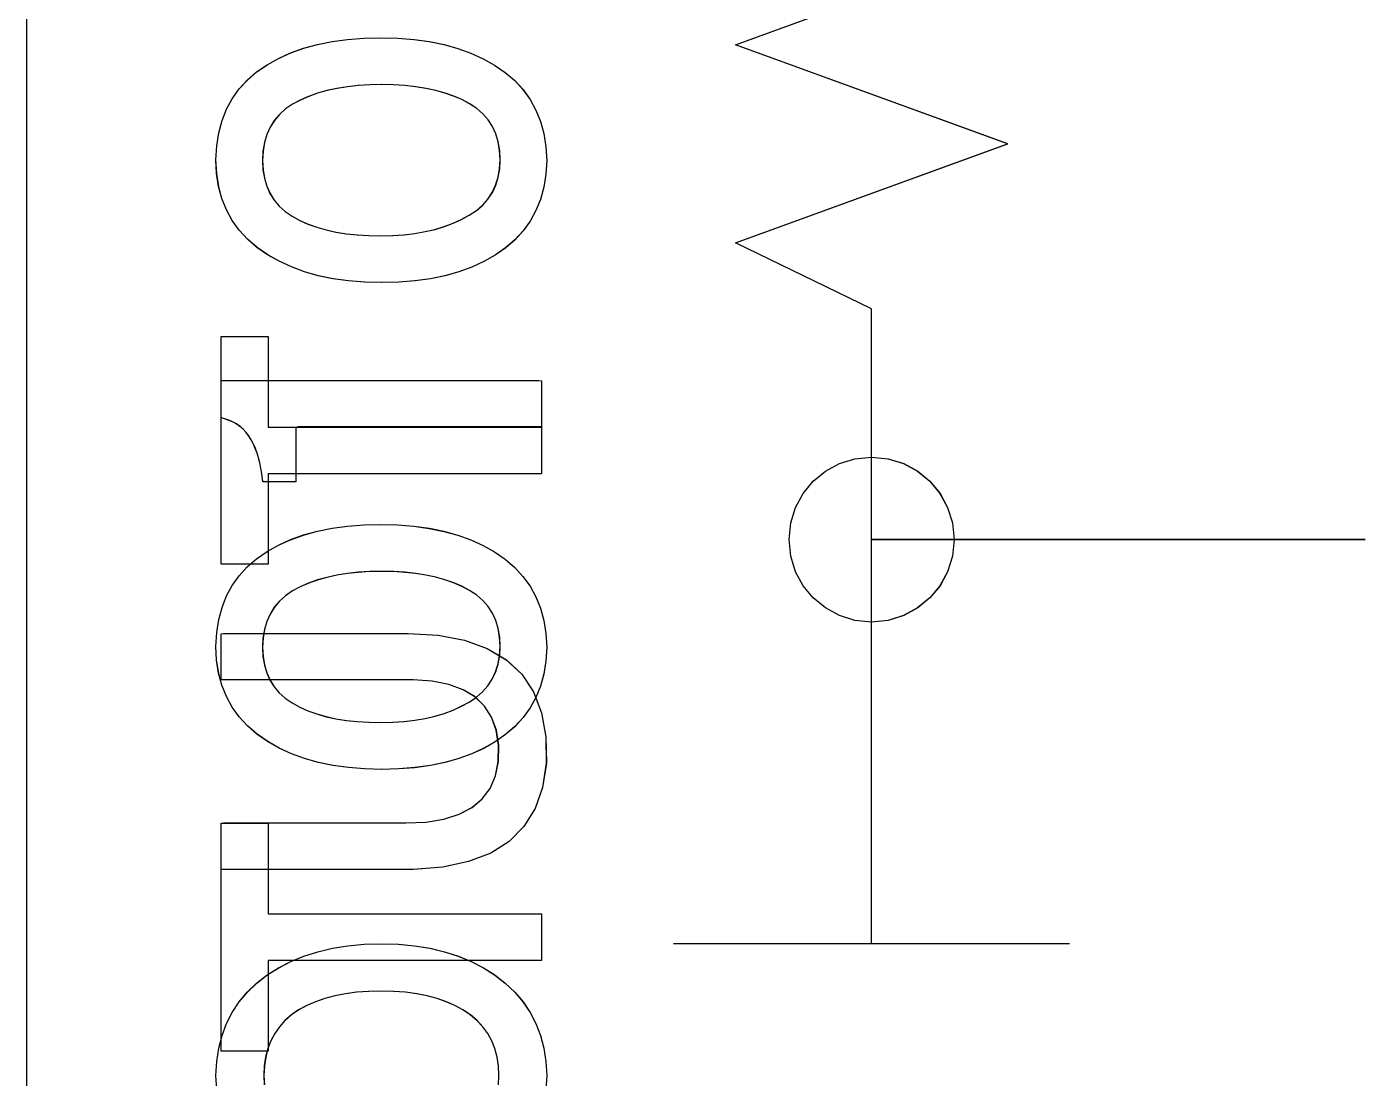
# Model space of a CAD drawing. Extents: x 1 to 47.7, y 0.2 to 35.
# Drawn here: x 36.2985 to 36.7042, y 3.276 to 3.5947 of the extents above; entities that cross this region are included whole.
import ezdxf

# ---------------------------------------------------------------- set-up
doc = ezdxf.new("R2010")
doc.units = 0
doc.header["$MEASUREMENT"] = 0
for name, color, linetype in [('7_2___8__INDEPENDENT_INPUT', 7, 'CONTINUOUS'), ('7_3___8__OPTOISO_INDEPENDE', 7, 'CONTINUOUS'), ('7_4___24__OPTOISO_INDEPEND', 7, 'CONTINUOUS'), ('7_5___8__INDEPENDENT_INPUT', 7, 'CONTINUOUS'), ('7_6____8__INDEPENDENT_INPU', 7, 'CONTINUOUS'), ('7_7____8__OPTOISO_INDEPEND', 7, 'CONTINUOUS'), ('7_8____8__OPTOISO_INDEPEND', 7, 'CONTINUOUS'), ('8_0_____DWG', 7, 'CONTINUOUS')]:
    doc.layers.add(name, color=color, linetype=linetype)

msp = doc.modelspace()

# ---------------------------------------------------------------- linework, layer by layer
at = {"layer": '7_2___8__INDEPENDENT_INPUT'}
for points in [[(36.45455, 3.47347), (36.4517, 3.47347), (36.44411, 3.47347), (36.43325, 3.47347), (36.42057, 3.47347), (36.40752, 3.47347), (36.39557, 3.47347), (36.38616, 3.47347), (36.38076, 3.47347), (36.38002, 3.4733), (36.38002, 3.47209), (36.38002, 3.46999), (36.38002, 3.46731), (36.38002, 3.46439), (36.38002, 3.46154), (36.38002, 3.45911), (36.38002, 3.45741), (36.38002, 3.45677), (36.37963, 3.45677), (36.37861, 3.45677), (36.37715, 3.45677), (36.37544, 3.45677), (36.37369, 3.45677), (36.37208, 3.45677), (36.37081, 3.45677), (36.37008, 3.45677), (36.36991, 3.45764), (36.36971, 3.45933), (36.36945, 3.46096), (36.36913, 3.46253), (36.36874, 3.46405), (36.36828, 3.4655), (36.36776, 3.4669), (36.36717, 3.46824), (36.36652, 3.46952), (36.36582, 3.4707), (36.36501, 3.47178), (36.36411, 3.47275), (36.36311, 3.47361), (36.362, 3.47436), (36.3608, 3.47501), (36.3595, 3.47555), (36.3581, 3.47598), (36.35737, 3.47627), (36.35737, 3.4771), (36.35737, 3.47854), (36.35737, 3.48036), (36.35737, 3.48236), (36.35737, 3.4843), (36.35737, 3.48597), (36.35737, 3.48713), (36.35737, 3.48756), (36.36109, 3.48756), (36.37098, 3.48756), (36.38514, 3.48756), (36.40168, 3.48756), (36.41869, 3.48756), (36.43427, 3.48756), (36.44654, 3.48756), (36.45358, 3.48756), (36.45455, 3.48742), (36.45455, 3.4864), (36.45455, 3.48462), (36.45455, 3.48236), (36.45455, 3.4799), (36.45455, 3.4775), (36.45455, 3.47544), (36.45455, 3.47401)], [(36.40579, 3.44389), (36.41094, 3.44376), (36.41584, 3.44337), (36.42051, 3.44272), (36.42494, 3.44181), (36.42914, 3.44064), (36.43309, 3.4392), (36.43681, 3.43751), (36.44029, 3.43556), (36.44352, 3.43335), (36.4464, 3.43087), (36.4489, 3.42815), (36.45104, 3.42519), (36.4528, 3.42197), (36.45419, 3.41851), (36.4552, 3.4148), (36.45584, 3.41084), (36.45611, 3.40663), (36.45584, 3.40247), (36.45521, 3.39856), (36.4542, 3.39489), (36.45283, 3.39146), (36.45108, 3.38827), (36.44897, 3.38533), (36.44649, 3.38263), (36.44364, 3.38018), (36.44045, 3.37797), (36.43703, 3.37602), (36.43335, 3.37433), (36.42943, 3.37289), (36.42526, 3.37172), (36.42083, 3.37081), (36.41616, 3.37016), (36.41123, 3.36977), (36.40606, 3.36964), (36.4009, 3.36977), (36.39598, 3.37017), (36.3913, 3.37083), (36.38686, 3.37175), (36.38266, 3.37294), (36.3787, 3.37439), (36.37498, 3.3761), (36.3715, 3.37808), (36.36826, 3.38032), (36.36537, 3.3828), (36.36286, 3.38552), (36.36073, 3.38849), (36.35899, 3.39169), (36.35762, 3.39513), (36.35664, 3.39881), (36.35603, 3.40274), (36.35581, 3.4069), (36.35606, 3.4111), (36.35667, 3.41505), (36.35766, 3.41875), (36.35902, 3.4222), (36.36075, 3.4254), (36.36285, 3.42835), (36.36531, 3.43105), (36.36815, 3.43349), (36.37134, 3.43568), (36.37478, 3.4376), (36.37846, 3.43927), (36.3824, 3.44068), (36.38658, 3.44184), (36.39101, 3.44273), (36.39569, 3.44337), (36.40061, 3.44376)], [(36.40606, 3.42966), (36.40244, 3.42959), (36.39898, 3.42937), (36.39566, 3.42901), (36.3925, 3.4285), (36.38949, 3.42784), (36.38664, 3.42704), (36.38394, 3.42609), (36.38139, 3.425), (36.37901, 3.42374), (36.3769, 3.42228), (36.37507, 3.42062), (36.37352, 3.41877), (36.37225, 3.41673), (36.37125, 3.41449), (36.37053, 3.41207), (36.37008, 3.40944), (36.36991, 3.40663), (36.37008, 3.40386), (36.37052, 3.40128), (36.37123, 3.39889), (36.37222, 3.39669), (36.37348, 3.39468), (36.37501, 3.39286), (36.37681, 3.39123), (36.37889, 3.38978), (36.38122, 3.38852), (36.38372, 3.3874), (36.38638, 3.38644), (36.38921, 3.38563), (36.3922, 3.38497), (36.39535, 3.38446), (36.39867, 3.38411), (36.40215, 3.38391), (36.40579, 3.38387), (36.40939, 3.38395), (36.41283, 3.38418), (36.41612, 3.38456), (36.41925, 3.38509), (36.42223, 3.38578), (36.42504, 3.38662), (36.42771, 3.38762), (36.43022, 3.38876), (36.4326, 3.39005), (36.43478, 3.39151), (36.43667, 3.39315), (36.43827, 3.39498), (36.43959, 3.39699), (36.44063, 3.39919), (36.44137, 3.40158), (36.44183, 3.40415), (36.442, 3.4069), (36.44183, 3.40971), (36.44138, 3.41233), (36.44064, 3.41475), (36.43963, 3.41697), (36.43833, 3.41899), (36.43674, 3.42082), (36.43488, 3.42245), (36.43273, 3.42389), (36.43037, 3.42512), (36.42789, 3.42618), (36.42525, 3.42711), (36.42245, 3.42789), (36.41949, 3.42852), (36.41637, 3.42902), (36.4131, 3.42938), (36.40966, 3.42959)]]:
    msp.add_lwpolyline(points, close=True, dxfattribs=at)
for points in [[(36.55459, 3.3168), (36.55459, 3.4393), (36.70423, 3.4393)], [(36.37161, 3.32582), (36.45455, 3.32582), (36.45455, 3.31173), (36.37161, 3.31173), (36.37161, 3.28426), (36.35737, 3.28426), (36.35737, 3.35331), (36.37161, 3.35331), (36.37161, 3.32582)], [(36.4946, 3.3168), (36.61459, 3.3168)]]:
    msp.add_lwpolyline(points, dxfattribs=at)
at = {"layer": '7_3___8__OPTOISO_INDEPENDE'}
for points in [[(36.45455, 3.47347), (36.4517, 3.47347), (36.44411, 3.47347), (36.43325, 3.47347), (36.42057, 3.47347), (36.40752, 3.47347), (36.39557, 3.47347), (36.38616, 3.47347), (36.38076, 3.47347), (36.38002, 3.4733), (36.38002, 3.47209), (36.38002, 3.46999), (36.38002, 3.46731), (36.38002, 3.46439), (36.38002, 3.46154), (36.38002, 3.45911), (36.38002, 3.45741), (36.38002, 3.45677), (36.37963, 3.45677), (36.37861, 3.45677), (36.37715, 3.45677), (36.37544, 3.45677), (36.37369, 3.45677), (36.37208, 3.45677), (36.37081, 3.45677), (36.37008, 3.45677), (36.36991, 3.45764), (36.36971, 3.45933), (36.36945, 3.46096), (36.36913, 3.46253), (36.36874, 3.46405), (36.36828, 3.4655), (36.36776, 3.4669), (36.36717, 3.46824), (36.36652, 3.46952), (36.36582, 3.4707), (36.36501, 3.47178), (36.36411, 3.47275), (36.36311, 3.47361), (36.362, 3.47436), (36.3608, 3.47501), (36.3595, 3.47555), (36.3581, 3.47598), (36.35737, 3.47627), (36.35737, 3.4771), (36.35737, 3.47854), (36.35737, 3.48036), (36.35737, 3.48236), (36.35737, 3.4843), (36.35737, 3.48597), (36.35737, 3.48713), (36.35737, 3.48756), (36.36109, 3.48756), (36.37098, 3.48756), (36.38514, 3.48756), (36.40168, 3.48756), (36.41869, 3.48756), (36.43427, 3.48756), (36.44654, 3.48756), (36.45358, 3.48756), (36.45455, 3.48742), (36.45455, 3.4864), (36.45455, 3.48462), (36.45455, 3.48236), (36.45455, 3.4799), (36.45455, 3.4775), (36.45455, 3.47544), (36.45455, 3.47401)], [(36.40579, 3.44389), (36.41094, 3.44376), (36.41584, 3.44337), (36.42051, 3.44272), (36.42494, 3.44181), (36.42914, 3.44064), (36.43309, 3.4392), (36.43681, 3.43751), (36.44029, 3.43556), (36.44352, 3.43335), (36.4464, 3.43087), (36.4489, 3.42815), (36.45104, 3.42519), (36.4528, 3.42197), (36.45419, 3.41851), (36.4552, 3.4148), (36.45584, 3.41084), (36.45611, 3.40663), (36.45584, 3.40247), (36.45521, 3.39856), (36.4542, 3.39489), (36.45283, 3.39146), (36.45108, 3.38827), (36.44897, 3.38533), (36.44649, 3.38263), (36.44364, 3.38018), (36.44045, 3.37797), (36.43703, 3.37602), (36.43335, 3.37433), (36.42943, 3.37289), (36.42526, 3.37172), (36.42083, 3.37081), (36.41616, 3.37016), (36.41123, 3.36977), (36.40606, 3.36964), (36.4009, 3.36977), (36.39598, 3.37017), (36.3913, 3.37083), (36.38686, 3.37175), (36.38266, 3.37294), (36.3787, 3.37439), (36.37498, 3.3761), (36.3715, 3.37808), (36.36826, 3.38032), (36.36537, 3.3828), (36.36286, 3.38552), (36.36073, 3.38849), (36.35899, 3.39169), (36.35762, 3.39513), (36.35664, 3.39881), (36.35603, 3.40274), (36.35581, 3.4069), (36.35606, 3.4111), (36.35667, 3.41505), (36.35766, 3.41875), (36.35902, 3.4222), (36.36075, 3.4254), (36.36285, 3.42835), (36.36531, 3.43105), (36.36815, 3.43349), (36.37134, 3.43568), (36.37478, 3.4376), (36.37846, 3.43927), (36.3824, 3.44068), (36.38658, 3.44184), (36.39101, 3.44273), (36.39569, 3.44337), (36.40061, 3.44376)], [(36.40606, 3.42966), (36.40244, 3.42959), (36.39898, 3.42937), (36.39566, 3.42901), (36.3925, 3.4285), (36.38949, 3.42784), (36.38664, 3.42704), (36.38394, 3.42609), (36.38139, 3.425), (36.37901, 3.42374), (36.3769, 3.42228), (36.37507, 3.42062), (36.37352, 3.41877), (36.37225, 3.41673), (36.37125, 3.41449), (36.37053, 3.41207), (36.37008, 3.40944), (36.36991, 3.40663), (36.37008, 3.40386), (36.37052, 3.40128), (36.37123, 3.39889), (36.37222, 3.39669), (36.37348, 3.39468), (36.37501, 3.39286), (36.37681, 3.39123), (36.37889, 3.38978), (36.38122, 3.38852), (36.38372, 3.3874), (36.38638, 3.38644), (36.38921, 3.38563), (36.3922, 3.38497), (36.39535, 3.38446), (36.39867, 3.38411), (36.40215, 3.38391), (36.40579, 3.38387), (36.40939, 3.38395), (36.41283, 3.38418), (36.41612, 3.38456), (36.41925, 3.38509), (36.42223, 3.38578), (36.42504, 3.38662), (36.42771, 3.38762), (36.43022, 3.38876), (36.4326, 3.39005), (36.43478, 3.39151), (36.43667, 3.39315), (36.43827, 3.39498), (36.43959, 3.39699), (36.44063, 3.39919), (36.44137, 3.40158), (36.44183, 3.40415), (36.442, 3.4069), (36.44183, 3.40971), (36.44138, 3.41233), (36.44064, 3.41475), (36.43963, 3.41697), (36.43833, 3.41899), (36.43674, 3.42082), (36.43488, 3.42245), (36.43273, 3.42389), (36.43037, 3.42512), (36.42789, 3.42618), (36.42525, 3.42711), (36.42245, 3.42789), (36.41949, 3.42852), (36.41637, 3.42902), (36.4131, 3.42938), (36.40966, 3.42959)]]:
    msp.add_lwpolyline(points, close=True, dxfattribs=at)
for points in [[(36.55459, 3.3168), (36.55459, 3.4393), (36.70423, 3.4393)], [(36.37161, 3.32582), (36.45455, 3.32582), (36.45455, 3.31173), (36.37161, 3.31173), (36.37161, 3.28426), (36.35737, 3.28426), (36.35737, 3.35331), (36.37161, 3.35331), (36.37161, 3.32582)], [(36.4946, 3.3168), (36.61459, 3.3168)]]:
    msp.add_lwpolyline(points, dxfattribs=at)
at = {"layer": '7_4___24__OPTOISO_INDEPEND'}
for points in [[(36.45454, 3.47346), (36.45168, 3.47346), (36.4441, 3.47346), (36.43324, 3.47346), (36.42055, 3.47346), (36.40751, 3.47346), (36.39555, 3.47346), (36.38615, 3.47346), (36.38075, 3.47346), (36.38, 3.47329), (36.38, 3.47208), (36.38, 3.46997), (36.38, 3.4673), (36.38, 3.46437), (36.38, 3.46153), (36.38, 3.4591), (36.38, 3.4574), (36.38, 3.45676), (36.37962, 3.45676), (36.3786, 3.45676), (36.37714, 3.45676), (36.37543, 3.45676), (36.37367, 3.45676), (36.37206, 3.45676), (36.3708, 3.45676), (36.37007, 3.45676), (36.3699, 3.45763), (36.3697, 3.45932), (36.36944, 3.46095), (36.36912, 3.46252), (36.36872, 3.46403), (36.36827, 3.46549), (36.36775, 3.46689), (36.36716, 3.46823), (36.36651, 3.46951), (36.3658, 3.47069), (36.365, 3.47177), (36.3641, 3.47273), (36.36309, 3.47359), (36.36199, 3.47435), (36.36079, 3.47499), (36.35949, 3.47553), (36.35809, 3.47597), (36.35735, 3.47626), (36.35735, 3.47708), (36.35735, 3.47852), (36.35735, 3.48035), (36.35735, 3.48235), (36.35735, 3.48429), (36.35735, 3.48595), (36.35735, 3.48711), (36.35735, 3.48755), (36.36107, 3.48755), (36.37096, 3.48755), (36.38513, 3.48755), (36.40166, 3.48755), (36.41867, 3.48755), (36.43426, 3.48755), (36.44652, 3.48755), (36.45357, 3.48755), (36.45454, 3.48741), (36.45454, 3.48639), (36.45454, 3.48461), (36.45454, 3.48235), (36.45454, 3.47988), (36.45454, 3.47748), (36.45454, 3.47543), (36.45454, 3.474)], [(36.40578, 3.44387), (36.41092, 3.44374), (36.41583, 3.44335), (36.4205, 3.4427), (36.42493, 3.44179), (36.42912, 3.44062), (36.43308, 3.43919), (36.43679, 3.4375), (36.44027, 3.43555), (36.4435, 3.43333), (36.44638, 3.43086), (36.44889, 3.42814), (36.45103, 3.42517), (36.45279, 3.42196), (36.45417, 3.41849), (36.45519, 3.41478), (36.45583, 3.41082), (36.4561, 3.40662), (36.45583, 3.40246), (36.45519, 3.39854), (36.45419, 3.39487), (36.45281, 3.39144), (36.45107, 3.38825), (36.44896, 3.38531), (36.44647, 3.38261), (36.44362, 3.38016), (36.44044, 3.37796), (36.43702, 3.376), (36.43334, 3.37431), (36.42942, 3.37288), (36.42524, 3.37171), (36.42082, 3.3708), (36.41615, 3.37015), (36.41122, 3.36976), (36.40605, 3.36963), (36.40089, 3.36976), (36.39597, 3.37016), (36.39129, 3.37081), (36.38685, 3.37174), (36.38264, 3.37292), (36.37868, 3.37437), (36.37496, 3.37609), (36.37148, 3.37806), (36.36825, 3.3803), (36.36536, 3.38279), (36.36285, 3.38551), (36.36072, 3.38847), (36.35897, 3.39168), (36.35761, 3.39512), (36.35662, 3.3988), (36.35602, 3.40272), (36.35579, 3.40689), (36.35604, 3.41109), (36.35666, 3.41504), (36.35765, 3.41874), (36.35901, 3.42219), (36.36073, 3.42539), (36.36283, 3.42834), (36.3653, 3.43103), (36.36814, 3.43348), (36.37132, 3.43567), (36.37476, 3.43759), (36.37845, 3.43926), (36.38238, 3.44067), (36.38657, 3.44182), (36.391, 3.44272), (36.39567, 3.44336), (36.4006, 3.44375)], [(36.40605, 3.42965), (36.40243, 3.42957), (36.39896, 3.42936), (36.39565, 3.42899), (36.39249, 3.42848), (36.38948, 3.42783), (36.38663, 3.42703), (36.38392, 3.42608), (36.38137, 3.42499), (36.379, 3.42373), (36.37689, 3.42226), (36.37506, 3.42061), (36.37351, 3.41876), (36.37223, 3.41672), (36.37123, 3.41448), (36.37051, 3.41205), (36.37007, 3.40943), (36.3699, 3.40662), (36.37007, 3.40385), (36.3705, 3.40127), (36.37122, 3.39888), (36.3722, 3.39668), (36.37346, 3.39467), (36.37499, 3.39285), (36.3768, 3.39121), (36.37888, 3.38977), (36.38121, 3.3885), (36.38371, 3.38739), (36.38637, 3.38642), (36.3892, 3.38561), (36.39218, 3.38495), (36.39534, 3.38445), (36.39865, 3.3841), (36.40213, 3.3839), (36.40578, 3.38386), (36.40937, 3.38393), (36.41282, 3.38416), (36.4161, 3.38455), (36.41924, 3.38508), (36.42221, 3.38577), (36.42503, 3.38661), (36.42769, 3.3876), (36.4302, 3.38875), (36.43259, 3.39004), (36.43477, 3.3915), (36.43666, 3.39314), (36.43826, 3.39497), (36.43958, 3.39698), (36.44061, 3.39918), (36.44136, 3.40156), (36.44182, 3.40413), (36.44199, 3.40689), (36.44182, 3.4097), (36.44137, 3.41231), (36.44063, 3.41473), (36.43961, 3.41695), (36.43831, 3.41898), (36.43673, 3.42081), (36.43486, 3.42244), (36.43271, 3.42388), (36.43035, 3.42511), (36.42788, 3.42617), (36.42524, 3.42709), (36.42244, 3.42787), (36.41948, 3.42851), (36.41636, 3.42901), (36.41308, 3.42936), (36.40964, 3.42958)]]:
    msp.add_lwpolyline(points, close=True, dxfattribs=at)
for points in [[(36.55458, 3.3168), (36.55458, 3.4393), (36.70423, 3.4393)], [(36.3716, 3.32581), (36.45454, 3.32581), (36.45454, 3.31171), (36.3716, 3.31171), (36.3716, 3.28425), (36.35735, 3.28425), (36.35735, 3.3533), (36.3716, 3.3533), (36.3716, 3.32581)], [(36.49459, 3.3168), (36.61458, 3.3168)]]:
    msp.add_lwpolyline(points, dxfattribs=at)
at = {"layer": '7_5___8__INDEPENDENT_INPUT'}
for points in [[(36.70424, 3.4393), (36.55457, 3.4393), (36.55457, 3.50927), (36.51333, 3.52928), (36.59583, 3.5593), (36.51333, 3.58931), (36.59583, 3.61933), (36.51333, 3.64934), (36.59583, 3.67936), (36.55457, 3.69936), (36.55457, 3.73929), (36.70424, 3.73929)], [(36.3716, 3.47336), (36.45454, 3.47336), (36.45454, 3.45927), (36.3716, 3.45927), (36.3716, 3.4318), (36.35735, 3.4318), (36.35735, 3.50085), (36.3716, 3.50085), (36.3716, 3.47336)], [(36.55457, 3.31688), (36.55457, 3.4393), (36.70424, 3.4393)], [(36.35604, 3.27261), (36.35579, 3.27684), (36.35604, 3.2811), (36.35666, 3.28515), (36.35765, 3.28897), (36.35901, 3.29258), (36.36073, 3.29597), (36.36283, 3.29915), (36.3653, 3.3021), (36.36814, 3.30484), (36.37134, 3.30733), (36.3748, 3.30951), (36.37851, 3.31141), (36.38247, 3.31303), (36.38667, 3.31435), (36.39111, 3.31539), (36.3958, 3.31614), (36.40073, 3.3166), (36.40591, 3.31677), (36.41109, 3.3166), (36.41601, 3.31614), (36.42068, 3.31539), (36.42511, 3.31435), (36.42928, 3.31303), (36.43321, 3.31141), (36.43688, 3.30951), (36.4403, 3.30733), (36.4435, 3.30484), (36.44638, 3.3021), (36.44889, 3.29915), (36.45103, 3.29597), (36.45279, 3.29258), (36.45417, 3.28897), (36.45519, 3.28515), (36.45583, 3.2811), (36.4561, 3.27684), (36.45583, 3.27261)], [(36.49457, 3.31687), (36.61458, 3.31687)], [(36.44145, 3.27401), (36.44158, 3.27684), (36.44145, 3.27973), (36.44104, 3.28244), (36.44037, 3.28499), (36.43942, 3.28736), (36.4382, 3.28957), (36.43671, 3.29161), (36.43495, 3.29348), (36.43292, 3.29518), (36.43067, 3.2967), (36.42825, 3.29804), (36.42564, 3.2992), (36.42284, 3.30018), (36.41984, 3.30098), (36.41665, 3.30161), (36.41326, 3.30205), (36.40968, 3.30232), (36.40591, 3.30241), (36.40209, 3.30232), (36.39847, 3.30205), (36.39505, 3.30161), (36.39182, 3.30098), (36.3888, 3.30018), (36.38596, 3.2992), (36.38333, 3.29804), (36.38089, 3.2967), (36.37868, 3.29518), (36.37674, 3.29348), (36.37506, 3.29161), (36.37363, 3.28957), (36.37246, 3.28736), (36.37154, 3.28499), (36.37087, 3.28244), (36.37046, 3.27973), (36.37031, 3.27684), (36.37046, 3.27401)]]:
    msp.add_lwpolyline(points, dxfattribs=at)
for points in [[(36.40578, 3.59143), (36.41092, 3.5913), (36.41583, 3.59091), (36.4205, 3.59026), (36.42493, 3.58935), (36.42912, 3.58818), (36.43308, 3.58675), (36.43679, 3.58506), (36.44027, 3.5831), (36.4435, 3.58089), (36.44638, 3.57841), (36.44889, 3.57569), (36.45103, 3.57273), (36.45279, 3.56951), (36.45417, 3.56605), (36.45519, 3.56234), (36.45583, 3.55838), (36.4561, 3.55417), (36.45583, 3.55001), (36.45519, 3.5461), (36.45419, 3.54243), (36.45281, 3.539), (36.45107, 3.53582), (36.44896, 3.53287), (36.44647, 3.53018), (36.44362, 3.52772), (36.44044, 3.52551), (36.43702, 3.52356), (36.43334, 3.52187), (36.42942, 3.52044), (36.42524, 3.51927), (36.42082, 3.51836), (36.41615, 3.51771), (36.41122, 3.51731), (36.40605, 3.51718), (36.40089, 3.51732), (36.39597, 3.51771), (36.39129, 3.51837), (36.38685, 3.51929), (36.38264, 3.52048), (36.37868, 3.52193), (36.37496, 3.52364), (36.37148, 3.52562), (36.36825, 3.52786), (36.36536, 3.53034), (36.36285, 3.53307), (36.36072, 3.53603), (36.35897, 3.53923), (36.35761, 3.54267), (36.35662, 3.54636), (36.35602, 3.55028), (36.35579, 3.55444), (36.35604, 3.55865), (36.35666, 3.5626), (36.35765, 3.5663), (36.35901, 3.56975), (36.36073, 3.57294), (36.36283, 3.57589), (36.3653, 3.57859), (36.36814, 3.58104), (36.37132, 3.58322), (36.37476, 3.58515), (36.37845, 3.58681), (36.38238, 3.58822), (36.38657, 3.58938), (36.391, 3.59028), (36.39567, 3.59092), (36.4006, 3.5913)], [(36.40605, 3.5772), (36.40243, 3.57713), (36.39896, 3.57691), (36.39565, 3.57655), (36.39249, 3.57604), (36.38948, 3.57538), (36.38663, 3.57458), (36.38392, 3.57364), (36.38137, 3.57254), (36.379, 3.57128), (36.37689, 3.56982), (36.37506, 3.56816), (36.37351, 3.56631), (36.37223, 3.56427), (36.37123, 3.56204), (36.37051, 3.55961), (36.37007, 3.55699), (36.3699, 3.55417), (36.37007, 3.5514), (36.3705, 3.54883), (36.37122, 3.54644), (36.3722, 3.54424), (36.37346, 3.54222), (36.37499, 3.5404), (36.3768, 3.53877), (36.37888, 3.53733), (36.38121, 3.53606), (36.38371, 3.53494), (36.38637, 3.53398), (36.3892, 3.53317), (36.39218, 3.53251), (36.39534, 3.53201), (36.39865, 3.53165), (36.40213, 3.53146), (36.40578, 3.53141), (36.40937, 3.53149), (36.41282, 3.53172), (36.4161, 3.5321), (36.41924, 3.53264), (36.42221, 3.53332), (36.42503, 3.53417), (36.42769, 3.53516), (36.4302, 3.5363), (36.43259, 3.53759), (36.43477, 3.53905), (36.43666, 3.54069), (36.43826, 3.54252), (36.43958, 3.54454), (36.44061, 3.54673), (36.44136, 3.54912), (36.44182, 3.55169), (36.44199, 3.55444), (36.44182, 3.55726), (36.44137, 3.55987), (36.44063, 3.56229), (36.43961, 3.56451), (36.43831, 3.56653), (36.43673, 3.56836), (36.43486, 3.57), (36.43271, 3.57143), (36.43035, 3.57266), (36.42788, 3.57373), (36.42524, 3.57465), (36.42244, 3.57543), (36.41948, 3.57607), (36.41636, 3.57656), (36.41308, 3.57692), (36.40964, 3.57713)], [(36.55456, 3.4643), (36.5596, 3.46379), (36.5643, 3.46233), (36.56855, 3.46003), (36.57225, 3.45697), (36.57531, 3.45327), (36.57762, 3.44902), (36.57907, 3.44432), (36.57958, 3.43928), (36.57907, 3.43424), (36.57762, 3.42955), (36.57531, 3.42531), (36.57225, 3.42161), (36.56855, 3.41857), (36.5643, 3.41626), (36.5596, 3.41481), (36.55456, 3.4143), (36.54952, 3.41481), (36.54483, 3.41626), (36.54059, 3.41857), (36.53689, 3.42161), (36.53384, 3.42531), (36.53154, 3.42955), (36.53008, 3.43424), (36.52957, 3.43928), (36.53008, 3.44432), (36.53154, 3.44902), (36.53384, 3.45327), (36.53689, 3.45697), (36.54059, 3.46003), (36.54483, 3.46233), (36.54952, 3.46379)], [(36.41402, 3.41083), (36.42314, 3.41028), (36.43115, 3.40876), (36.43804, 3.40629), (36.44383, 3.40285), (36.4485, 3.39845), (36.45205, 3.39309), (36.4545, 3.38678), (36.45583, 3.3795), (36.45595, 3.37147), (36.45481, 3.36413), (36.45255, 3.35774), (36.44918, 3.3523), (36.44469, 3.3478), (36.4391, 3.34426), (36.43239, 3.34166), (36.42457, 3.34002), (36.41563, 3.33933), (36.41234, 3.3393), (36.40734, 3.3393), (36.39968, 3.3393), (36.39042, 3.3393), (36.38064, 3.3393), (36.37139, 3.3393), (36.36373, 3.3393), (36.35873, 3.3393), (36.35735, 3.33932), (36.35735, 3.34005), (36.35735, 3.3416), (36.35735, 3.3437), (36.35735, 3.3461), (36.35735, 3.34853), (36.35735, 3.35071), (36.35735, 3.35239), (36.35735, 3.3533), (36.35813, 3.35339), (36.36245, 3.35339), (36.36962, 3.35339), (36.37858, 3.35339), (36.38828, 3.35339), (36.39767, 3.35339), (36.40568, 3.35339), (36.41126, 3.35339), (36.41336, 3.35339), (36.4195, 3.35368), (36.42489, 3.35456), (36.42953, 3.35601), (36.43341, 3.35805), (36.43654, 3.36067), (36.43892, 3.36388), (36.44054, 3.36766), (36.44142, 3.37203), (36.44151, 3.37693), (36.4408, 3.38149), (36.43938, 3.38546), (36.43722, 3.38884), (36.43434, 3.39161), (36.43074, 3.39379), (36.4264, 3.39537), (36.42134, 3.39635), (36.41555, 3.39674), (36.41292, 3.39674), (36.40787, 3.39674), (36.40013, 3.39674), (36.39077, 3.39674), (36.38089, 3.39674), (36.37153, 3.39674), (36.36379, 3.39674), (36.35874, 3.39674), (36.35735, 3.39676), (36.35735, 3.39749), (36.35735, 3.39904), (36.35735, 3.40114), (36.35735, 3.40354), (36.35735, 3.40597), (36.35735, 3.40815), (36.35735, 3.40984), (36.35735, 3.41075), (36.35814, 3.41083), (36.36251, 3.41083), (36.36976, 3.41083), (36.37883, 3.41083), (36.38865, 3.41083), (36.39815, 3.41083), (36.40625, 3.41083), (36.4119, 3.41083)]]:
    msp.add_lwpolyline(points, close=True, dxfattribs=at)
at = {"layer": '7_6____8__INDEPENDENT_INPU'}
for points in [[(36.45454, 3.47347), (36.45168, 3.47347), (36.4441, 3.47347), (36.43324, 3.47347), (36.42055, 3.47347), (36.40751, 3.47347), (36.39555, 3.47347), (36.38615, 3.47347), (36.38075, 3.47347), (36.38, 3.4733), (36.38, 3.47209), (36.38, 3.46999), (36.38, 3.46731), (36.38, 3.46439), (36.38, 3.46154), (36.38, 3.45911), (36.38, 3.45741), (36.38, 3.45677), (36.37962, 3.45677), (36.3786, 3.45677), (36.37714, 3.45677), (36.37543, 3.45677), (36.37367, 3.45677), (36.37206, 3.45677), (36.3708, 3.45677), (36.37007, 3.45677), (36.3699, 3.45764), (36.3697, 3.45933), (36.36944, 3.46096), (36.36912, 3.46253), (36.36872, 3.46405), (36.36827, 3.4655), (36.36775, 3.4669), (36.36716, 3.46824), (36.36651, 3.46952), (36.3658, 3.4707), (36.365, 3.47178), (36.3641, 3.47275), (36.36309, 3.47361), (36.36199, 3.47436), (36.36079, 3.47501), (36.35949, 3.47555), (36.35809, 3.47598), (36.35735, 3.47627), (36.35735, 3.4771), (36.35735, 3.47854), (36.35735, 3.48036), (36.35735, 3.48236), (36.35735, 3.4843), (36.35735, 3.48597), (36.35735, 3.48713), (36.35735, 3.48756), (36.36107, 3.48756), (36.37096, 3.48756), (36.38513, 3.48756), (36.40166, 3.48756), (36.41867, 3.48756), (36.43426, 3.48756), (36.44652, 3.48756), (36.45357, 3.48756), (36.45454, 3.48742), (36.45454, 3.4864), (36.45454, 3.48462), (36.45454, 3.48236), (36.45454, 3.4799), (36.45454, 3.4775), (36.45454, 3.47544), (36.45454, 3.47401)], [(36.40578, 3.44389), (36.41092, 3.44376), (36.41583, 3.44337), (36.4205, 3.44272), (36.42493, 3.44181), (36.42912, 3.44064), (36.43308, 3.4392), (36.43679, 3.43751), (36.44027, 3.43556), (36.4435, 3.43335), (36.44638, 3.43087), (36.44889, 3.42815), (36.45103, 3.42519), (36.45279, 3.42197), (36.45417, 3.41851), (36.45519, 3.4148), (36.45583, 3.41084), (36.4561, 3.40663), (36.45583, 3.40247), (36.45519, 3.39856), (36.45419, 3.39489), (36.45281, 3.39146), (36.45107, 3.38827), (36.44896, 3.38533), (36.44647, 3.38263), (36.44362, 3.38018), (36.44044, 3.37797), (36.43702, 3.37602), (36.43334, 3.37433), (36.42942, 3.37289), (36.42524, 3.37172), (36.42082, 3.37081), (36.41615, 3.37016), (36.41122, 3.36977), (36.40605, 3.36964), (36.40089, 3.36977), (36.39597, 3.37017), (36.39129, 3.37083), (36.38685, 3.37175), (36.38264, 3.37294), (36.37868, 3.37439), (36.37496, 3.3761), (36.37148, 3.37808), (36.36825, 3.38032), (36.36536, 3.3828), (36.36285, 3.38552), (36.36072, 3.38849), (36.35897, 3.39169), (36.35761, 3.39513), (36.35662, 3.39881), (36.35602, 3.40274), (36.35579, 3.4069), (36.35604, 3.4111), (36.35666, 3.41505), (36.35765, 3.41875), (36.35901, 3.4222), (36.36073, 3.4254), (36.36283, 3.42835), (36.3653, 3.43105), (36.36814, 3.43349), (36.37132, 3.43568), (36.37476, 3.4376), (36.37845, 3.43927), (36.38238, 3.44068), (36.38657, 3.44184), (36.391, 3.44273), (36.39567, 3.44337), (36.4006, 3.44376)], [(36.40605, 3.42966), (36.40243, 3.42959), (36.39896, 3.42937), (36.39565, 3.42901), (36.39249, 3.4285), (36.38948, 3.42784), (36.38663, 3.42704), (36.38392, 3.42609), (36.38137, 3.425), (36.379, 3.42374), (36.37689, 3.42228), (36.37506, 3.42062), (36.37351, 3.41877), (36.37223, 3.41673), (36.37123, 3.41449), (36.37051, 3.41207), (36.37007, 3.40944), (36.3699, 3.40663), (36.37007, 3.40386), (36.3705, 3.40128), (36.37122, 3.39889), (36.3722, 3.39669), (36.37346, 3.39468), (36.37499, 3.39286), (36.3768, 3.39123), (36.37888, 3.38978), (36.38121, 3.38852), (36.38371, 3.3874), (36.38637, 3.38644), (36.3892, 3.38563), (36.39218, 3.38497), (36.39534, 3.38446), (36.39865, 3.38411), (36.40213, 3.38391), (36.40578, 3.38387), (36.40937, 3.38395), (36.41282, 3.38418), (36.4161, 3.38456), (36.41924, 3.38509), (36.42221, 3.38578), (36.42503, 3.38662), (36.42769, 3.38762), (36.4302, 3.38876), (36.43259, 3.39005), (36.43477, 3.39151), (36.43666, 3.39315), (36.43826, 3.39498), (36.43958, 3.39699), (36.44061, 3.39919), (36.44136, 3.40158), (36.44182, 3.40415), (36.44199, 3.4069), (36.44182, 3.40971), (36.44137, 3.41233), (36.44063, 3.41475), (36.43961, 3.41697), (36.43831, 3.41899), (36.43673, 3.42082), (36.43486, 3.42245), (36.43271, 3.42389), (36.43035, 3.42512), (36.42788, 3.42618), (36.42524, 3.42711), (36.42244, 3.42789), (36.41948, 3.42852), (36.41636, 3.42902), (36.41308, 3.42938), (36.40964, 3.42959)]]:
    msp.add_lwpolyline(points, close=True, dxfattribs=at)
for points in [[(36.55459, 3.3168), (36.55459, 3.4393), (36.70423, 3.4393)], [(36.3716, 3.32582), (36.45454, 3.32582), (36.45454, 3.31173), (36.3716, 3.31173), (36.3716, 3.28426), (36.35735, 3.28426), (36.35735, 3.35331), (36.3716, 3.35331), (36.3716, 3.32582)], [(36.4946, 3.3168), (36.61459, 3.3168)]]:
    msp.add_lwpolyline(points, dxfattribs=at)
at = {"layer": '7_7____8__OPTOISO_INDEPEND'}
for points in [[(36.45455, 3.47347), (36.4517, 3.47347), (36.44411, 3.47347), (36.43325, 3.47347), (36.42057, 3.47347), (36.40752, 3.47347), (36.39557, 3.47347), (36.38616, 3.47347), (36.38076, 3.47347), (36.38002, 3.4733), (36.38002, 3.47209), (36.38002, 3.46999), (36.38002, 3.46731), (36.38002, 3.46439), (36.38002, 3.46154), (36.38002, 3.45911), (36.38002, 3.45741), (36.38002, 3.45677), (36.37963, 3.45677), (36.37861, 3.45677), (36.37715, 3.45677), (36.37544, 3.45677), (36.37369, 3.45677), (36.37208, 3.45677), (36.37081, 3.45677), (36.37008, 3.45677), (36.36991, 3.45764), (36.36971, 3.45933), (36.36945, 3.46096), (36.36913, 3.46253), (36.36874, 3.46405), (36.36828, 3.4655), (36.36776, 3.4669), (36.36717, 3.46824), (36.36652, 3.46952), (36.36582, 3.4707), (36.36501, 3.47178), (36.36411, 3.47275), (36.36311, 3.47361), (36.362, 3.47436), (36.3608, 3.47501), (36.3595, 3.47555), (36.3581, 3.47598), (36.35737, 3.47627), (36.35737, 3.4771), (36.35737, 3.47854), (36.35737, 3.48036), (36.35737, 3.48236), (36.35737, 3.4843), (36.35737, 3.48597), (36.35737, 3.48713), (36.35737, 3.48756), (36.36109, 3.48756), (36.37098, 3.48756), (36.38514, 3.48756), (36.40168, 3.48756), (36.41869, 3.48756), (36.43427, 3.48756), (36.44654, 3.48756), (36.45358, 3.48756), (36.45455, 3.48742), (36.45455, 3.4864), (36.45455, 3.48462), (36.45455, 3.48236), (36.45455, 3.4799), (36.45455, 3.4775), (36.45455, 3.47544), (36.45455, 3.47401)], [(36.40579, 3.44389), (36.41094, 3.44376), (36.41584, 3.44337), (36.42051, 3.44272), (36.42494, 3.44181), (36.42914, 3.44064), (36.43309, 3.4392), (36.43681, 3.43751), (36.44029, 3.43556), (36.44352, 3.43335), (36.4464, 3.43087), (36.4489, 3.42815), (36.45104, 3.42519), (36.4528, 3.42197), (36.45419, 3.41851), (36.4552, 3.4148), (36.45584, 3.41084), (36.45611, 3.40663), (36.45584, 3.40247), (36.45521, 3.39856), (36.4542, 3.39489), (36.45283, 3.39146), (36.45108, 3.38827), (36.44897, 3.38533), (36.44649, 3.38263), (36.44364, 3.38018), (36.44045, 3.37797), (36.43703, 3.37602), (36.43335, 3.37433), (36.42943, 3.37289), (36.42526, 3.37172), (36.42083, 3.37081), (36.41616, 3.37016), (36.41123, 3.36977), (36.40606, 3.36964), (36.4009, 3.36977), (36.39598, 3.37017), (36.3913, 3.37083), (36.38686, 3.37175), (36.38266, 3.37294), (36.3787, 3.37439), (36.37498, 3.3761), (36.3715, 3.37808), (36.36826, 3.38032), (36.36537, 3.3828), (36.36286, 3.38552), (36.36073, 3.38849), (36.35899, 3.39169), (36.35762, 3.39513), (36.35664, 3.39881), (36.35603, 3.40274), (36.35581, 3.4069), (36.35606, 3.4111), (36.35667, 3.41505), (36.35766, 3.41875), (36.35902, 3.4222), (36.36075, 3.4254), (36.36285, 3.42835), (36.36531, 3.43105), (36.36815, 3.43349), (36.37134, 3.43568), (36.37478, 3.4376), (36.37846, 3.43927), (36.3824, 3.44068), (36.38658, 3.44184), (36.39101, 3.44273), (36.39569, 3.44337), (36.40061, 3.44376)], [(36.40606, 3.42966), (36.40244, 3.42959), (36.39898, 3.42937), (36.39566, 3.42901), (36.3925, 3.4285), (36.38949, 3.42784), (36.38664, 3.42704), (36.38394, 3.42609), (36.38139, 3.425), (36.37901, 3.42374), (36.3769, 3.42228), (36.37507, 3.42062), (36.37352, 3.41877), (36.37225, 3.41673), (36.37125, 3.41449), (36.37053, 3.41207), (36.37008, 3.40944), (36.36991, 3.40663), (36.37008, 3.40386), (36.37052, 3.40128), (36.37123, 3.39889), (36.37222, 3.39669), (36.37348, 3.39468), (36.37501, 3.39286), (36.37681, 3.39123), (36.37889, 3.38978), (36.38122, 3.38852), (36.38372, 3.3874), (36.38638, 3.38644), (36.38921, 3.38563), (36.3922, 3.38497), (36.39535, 3.38446), (36.39867, 3.38411), (36.40215, 3.38391), (36.40579, 3.38387), (36.40939, 3.38395), (36.41283, 3.38418), (36.41612, 3.38456), (36.41925, 3.38509), (36.42223, 3.38578), (36.42504, 3.38662), (36.42771, 3.38762), (36.43022, 3.38876), (36.4326, 3.39005), (36.43478, 3.39151), (36.43667, 3.39315), (36.43827, 3.39498), (36.43959, 3.39699), (36.44063, 3.39919), (36.44137, 3.40158), (36.44183, 3.40415), (36.442, 3.4069), (36.44183, 3.40971), (36.44138, 3.41233), (36.44064, 3.41475), (36.43963, 3.41697), (36.43833, 3.41899), (36.43674, 3.42082), (36.43488, 3.42245), (36.43273, 3.42389), (36.43037, 3.42512), (36.42789, 3.42618), (36.42525, 3.42711), (36.42245, 3.42789), (36.41949, 3.42852), (36.41637, 3.42902), (36.4131, 3.42938), (36.40966, 3.42959)]]:
    msp.add_lwpolyline(points, close=True, dxfattribs=at)
for points in [[(36.55459, 3.3168), (36.55459, 3.4393), (36.70423, 3.4393)], [(36.37161, 3.32582), (36.45455, 3.32582), (36.45455, 3.31173), (36.37161, 3.31173), (36.37161, 3.28426), (36.35737, 3.28426), (36.35737, 3.35331), (36.37161, 3.35331), (36.37161, 3.32582)], [(36.4946, 3.3168), (36.61459, 3.3168)]]:
    msp.add_lwpolyline(points, dxfattribs=at)
at = {"layer": '7_8____8__OPTOISO_INDEPEND'}
for points in [[(36.70423, 3.4393), (36.55459, 3.4393), (36.55459, 3.50927), (36.51335, 3.52928), (36.59585, 3.5593), (36.51335, 3.58931), (36.59585, 3.61933), (36.51335, 3.64934), (36.59585, 3.67936), (36.55459, 3.69936), (36.55459, 3.73929), (36.70423, 3.73929)], [(36.37162, 3.47336), (36.45456, 3.47336), (36.45456, 3.45927), (36.37162, 3.45927), (36.37162, 3.4318), (36.35738, 3.4318), (36.35738, 3.50085), (36.37162, 3.50085), (36.37162, 3.47336)], [(36.55459, 3.31688), (36.55459, 3.4393), (36.70423, 3.4393)], [(36.35607, 3.27261), (36.35582, 3.27684), (36.35607, 3.2811), (36.35669, 3.28515), (36.35768, 3.28897), (36.35903, 3.29258), (36.36076, 3.29597), (36.36286, 3.29915), (36.36533, 3.3021), (36.36817, 3.30484), (36.37137, 3.30733), (36.37483, 3.30951), (36.37854, 3.31141), (36.3825, 3.31303), (36.3867, 3.31435), (36.39114, 3.31539), (36.39583, 3.31614), (36.40076, 3.3166), (36.40594, 3.31677), (36.41111, 3.3166), (36.41604, 3.31614), (36.42071, 3.31539), (36.42513, 3.31435), (36.42931, 3.31303), (36.43323, 3.31141), (36.43691, 3.30951), (36.44033, 3.30733), (36.44353, 3.30484), (36.44641, 3.3021), (36.44892, 3.29915), (36.45105, 3.29597), (36.45281, 3.29258), (36.4542, 3.28897), (36.45521, 3.28515), (36.45585, 3.2811), (36.45612, 3.27684), (36.45585, 3.27261)], [(36.49459, 3.31688), (36.6146, 3.31688)], [(36.44147, 3.27401), (36.44161, 3.27684), (36.44147, 3.27973), (36.44107, 3.28244), (36.44039, 3.28499), (36.43945, 3.28736), (36.43823, 3.28957), (36.43674, 3.29161), (36.43498, 3.29348), (36.43295, 3.29518), (36.4307, 3.2967), (36.42828, 3.29804), (36.42567, 3.2992), (36.42286, 3.30018), (36.41987, 3.30098), (36.41667, 3.30161), (36.41329, 3.30205), (36.40971, 3.30232), (36.40594, 3.30241), (36.40212, 3.30232), (36.3985, 3.30205), (36.39508, 3.30161), (36.39185, 3.30098), (36.38882, 3.30018), (36.38599, 3.2992), (36.38336, 3.29804), (36.38092, 3.2967), (36.37871, 3.29518), (36.37677, 3.29348), (36.37509, 3.29161), (36.37366, 3.28957), (36.37249, 3.28736), (36.37157, 3.28499), (36.3709, 3.28244), (36.37049, 3.27973), (36.37033, 3.27684), (36.37049, 3.27401)]]:
    msp.add_lwpolyline(points, dxfattribs=at)
for points in [[(36.4058, 3.59143), (36.41095, 3.5913), (36.41586, 3.59091), (36.42053, 3.59026), (36.42496, 3.58935), (36.42915, 3.58818), (36.4331, 3.58675), (36.43682, 3.58506), (36.4403, 3.5831), (36.44353, 3.58089), (36.44641, 3.57841), (36.44892, 3.57569), (36.45105, 3.57273), (36.45281, 3.56951), (36.4542, 3.56605), (36.45521, 3.56234), (36.45585, 3.55838), (36.45612, 3.55417), (36.45586, 3.55001), (36.45522, 3.5461), (36.45422, 3.54243), (36.45284, 3.539), (36.4511, 3.53582), (36.44898, 3.53287), (36.4465, 3.53018), (36.44365, 3.52772), (36.44047, 3.52551), (36.43704, 3.52356), (36.43337, 3.52187), (36.42944, 3.52044), (36.42527, 3.51927), (36.42085, 3.51836), (36.41617, 3.51771), (36.41125, 3.51731), (36.40607, 3.51718), (36.40091, 3.51732), (36.39599, 3.51771), (36.39131, 3.51837), (36.38687, 3.51929), (36.38267, 3.52048), (36.37871, 3.52193), (36.37499, 3.52364), (36.37151, 3.52562), (36.36827, 3.52786), (36.36538, 3.53034), (36.36288, 3.53307), (36.36075, 3.53603), (36.359, 3.53923), (36.35764, 3.54267), (36.35665, 3.54636), (36.35605, 3.55028), (36.35582, 3.55444), (36.35607, 3.55865), (36.35669, 3.5626), (36.35768, 3.5663), (36.35903, 3.56975), (36.36076, 3.57294), (36.36286, 3.57589), (36.36533, 3.57859), (36.36817, 3.58104), (36.37135, 3.58322), (36.37479, 3.58515), (36.37848, 3.58681), (36.38241, 3.58822), (36.38659, 3.58938), (36.39102, 3.59028), (36.3957, 3.59092), (36.40063, 3.5913)], [(36.40607, 3.5772), (36.40245, 3.57713), (36.39899, 3.57691), (36.39568, 3.57655), (36.39252, 3.57604), (36.38951, 3.57538), (36.38665, 3.57458), (36.38395, 3.57364), (36.3814, 3.57254), (36.37902, 3.57128), (36.37692, 3.56982), (36.37509, 3.56816), (36.37353, 3.56631), (36.37226, 3.56427), (36.37126, 3.56204), (36.37054, 3.55961), (36.37009, 3.55699), (36.36993, 3.55417), (36.37009, 3.5514), (36.37053, 3.54883), (36.37124, 3.54644), (36.37223, 3.54424), (36.37349, 3.54222), (36.37502, 3.5404), (36.37683, 3.53877), (36.3789, 3.53733), (36.38123, 3.53606), (36.38373, 3.53494), (36.3864, 3.53398), (36.38922, 3.53317), (36.39221, 3.53251), (36.39536, 3.53201), (36.39868, 3.53165), (36.40216, 3.53146), (36.4058, 3.53141), (36.4094, 3.53149), (36.41284, 3.53172), (36.41613, 3.5321), (36.41926, 3.53264), (36.42224, 3.53332), (36.42506, 3.53417), (36.42772, 3.53516), (36.43023, 3.5363), (36.43262, 3.53759), (36.43479, 3.53905), (36.43668, 3.54069), (36.43829, 3.54252), (36.43961, 3.54454), (36.44064, 3.54673), (36.44139, 3.54912), (36.44184, 3.55169), (36.44202, 3.55444), (36.44185, 3.55726), (36.44139, 3.55987), (36.44066, 3.56229), (36.43964, 3.56451), (36.43834, 3.56653), (36.43676, 3.56836), (36.43489, 3.57), (36.43274, 3.57143), (36.43038, 3.57266), (36.4279, 3.57373), (36.42526, 3.57465), (36.42247, 3.57543), (36.41951, 3.57607), (36.41639, 3.57656), (36.41311, 3.57692), (36.40967, 3.57713)], [(36.55458, 3.4643), (36.55962, 3.46379), (36.56432, 3.46233), (36.56857, 3.46003), (36.57227, 3.45697), (36.57533, 3.45327), (36.57764, 3.44902), (36.57909, 3.44432), (36.5796, 3.43928), (36.57909, 3.43424), (36.57764, 3.42955), (36.57533, 3.42531), (36.57227, 3.42161), (36.56857, 3.41857), (36.56432, 3.41626), (36.55962, 3.41481), (36.55458, 3.4143), (36.54954, 3.41481), (36.54485, 3.41626), (36.54061, 3.41857), (36.53691, 3.42161), (36.53386, 3.42531), (36.53156, 3.42955), (36.5301, 3.43424), (36.52959, 3.43928), (36.5301, 3.44432), (36.53156, 3.44902), (36.53386, 3.45327), (36.53691, 3.45697), (36.54061, 3.46003), (36.54485, 3.46233), (36.54954, 3.46379)], [(36.41405, 3.41083), (36.42317, 3.41028), (36.43118, 3.40876), (36.43807, 3.40629), (36.44385, 3.40285), (36.44852, 3.39845), (36.45208, 3.39309), (36.45452, 3.38678), (36.45586, 3.3795), (36.45598, 3.37147), (36.45483, 3.36413), (36.45258, 3.35774), (36.4492, 3.3523), (36.44472, 3.3478), (36.43912, 3.34426), (36.43241, 3.34166), (36.42459, 3.34002), (36.41566, 3.33933), (36.41236, 3.3393), (36.40736, 3.3393), (36.39971, 3.3393), (36.39045, 3.3393), (36.38067, 3.3393), (36.37141, 3.3393), (36.36375, 3.3393), (36.35875, 3.3393), (36.35738, 3.33932), (36.35738, 3.34005), (36.35738, 3.3416), (36.35738, 3.3437), (36.35738, 3.3461), (36.35738, 3.34853), (36.35738, 3.35071), (36.35738, 3.35239), (36.35738, 3.3533), (36.35816, 3.35339), (36.36248, 3.35339), (36.36964, 3.35339), (36.37861, 3.35339), (36.38831, 3.35339), (36.39769, 3.35339), (36.40571, 3.35339), (36.41129, 3.35339), (36.41338, 3.35339), (36.41953, 3.35368), (36.42492, 3.35456), (36.42955, 3.35601), (36.43344, 3.35805), (36.43657, 3.36067), (36.43895, 3.36388), (36.44057, 3.36766), (36.44145, 3.37203), (36.44153, 3.37693), (36.44083, 3.38149), (36.4394, 3.38546), (36.43725, 3.38884), (36.43437, 3.39161), (36.43076, 3.39379), (36.42643, 3.39537), (36.42137, 3.39635), (36.41558, 3.39674), (36.41295, 3.39674), (36.40789, 3.39674), (36.40015, 3.39674), (36.3908, 3.39674), (36.38091, 3.39674), (36.37156, 3.39674), (36.36382, 3.39674), (36.35877, 3.39674), (36.35738, 3.39676), (36.35738, 3.39749), (36.35738, 3.39904), (36.35738, 3.40114), (36.35738, 3.40354), (36.35738, 3.40597), (36.35738, 3.40815), (36.35738, 3.40984), (36.35738, 3.41075), (36.35817, 3.41083), (36.36254, 3.41083), (36.36979, 3.41083), (36.37886, 3.41083), (36.38868, 3.41083), (36.39817, 3.41083), (36.40628, 3.41083), (36.41193, 3.41083)]]:
    msp.add_lwpolyline(points, close=True, dxfattribs=at)
at = {"layer": '8_0_____DWG'}
msp.add_lwpolyline([(36.29846, 2.93226), (36.29846, 2.96481), (36.29846, 2.9986), (36.29846, 3.03363), (36.29846, 3.06986), (36.29846, 3.1073), (36.29846, 3.14593), (36.29846, 3.18574), (36.29846, 3.22672), (36.29846, 3.26885), (36.29846, 3.31213), (36.29846, 3.35654), (36.29846, 3.40207), (36.29846, 3.44871), (36.29846, 3.49645), (36.29846, 3.54527), (36.29846, 3.59516), (36.29846, 3.64611), (36.29846, 3.69811), (36.29846, 3.75115), (36.29846, 3.80521), (36.29846, 3.86029), (36.29846, 3.91636)], dxfattribs=at)

doc.saveas('drawing.dxf')
